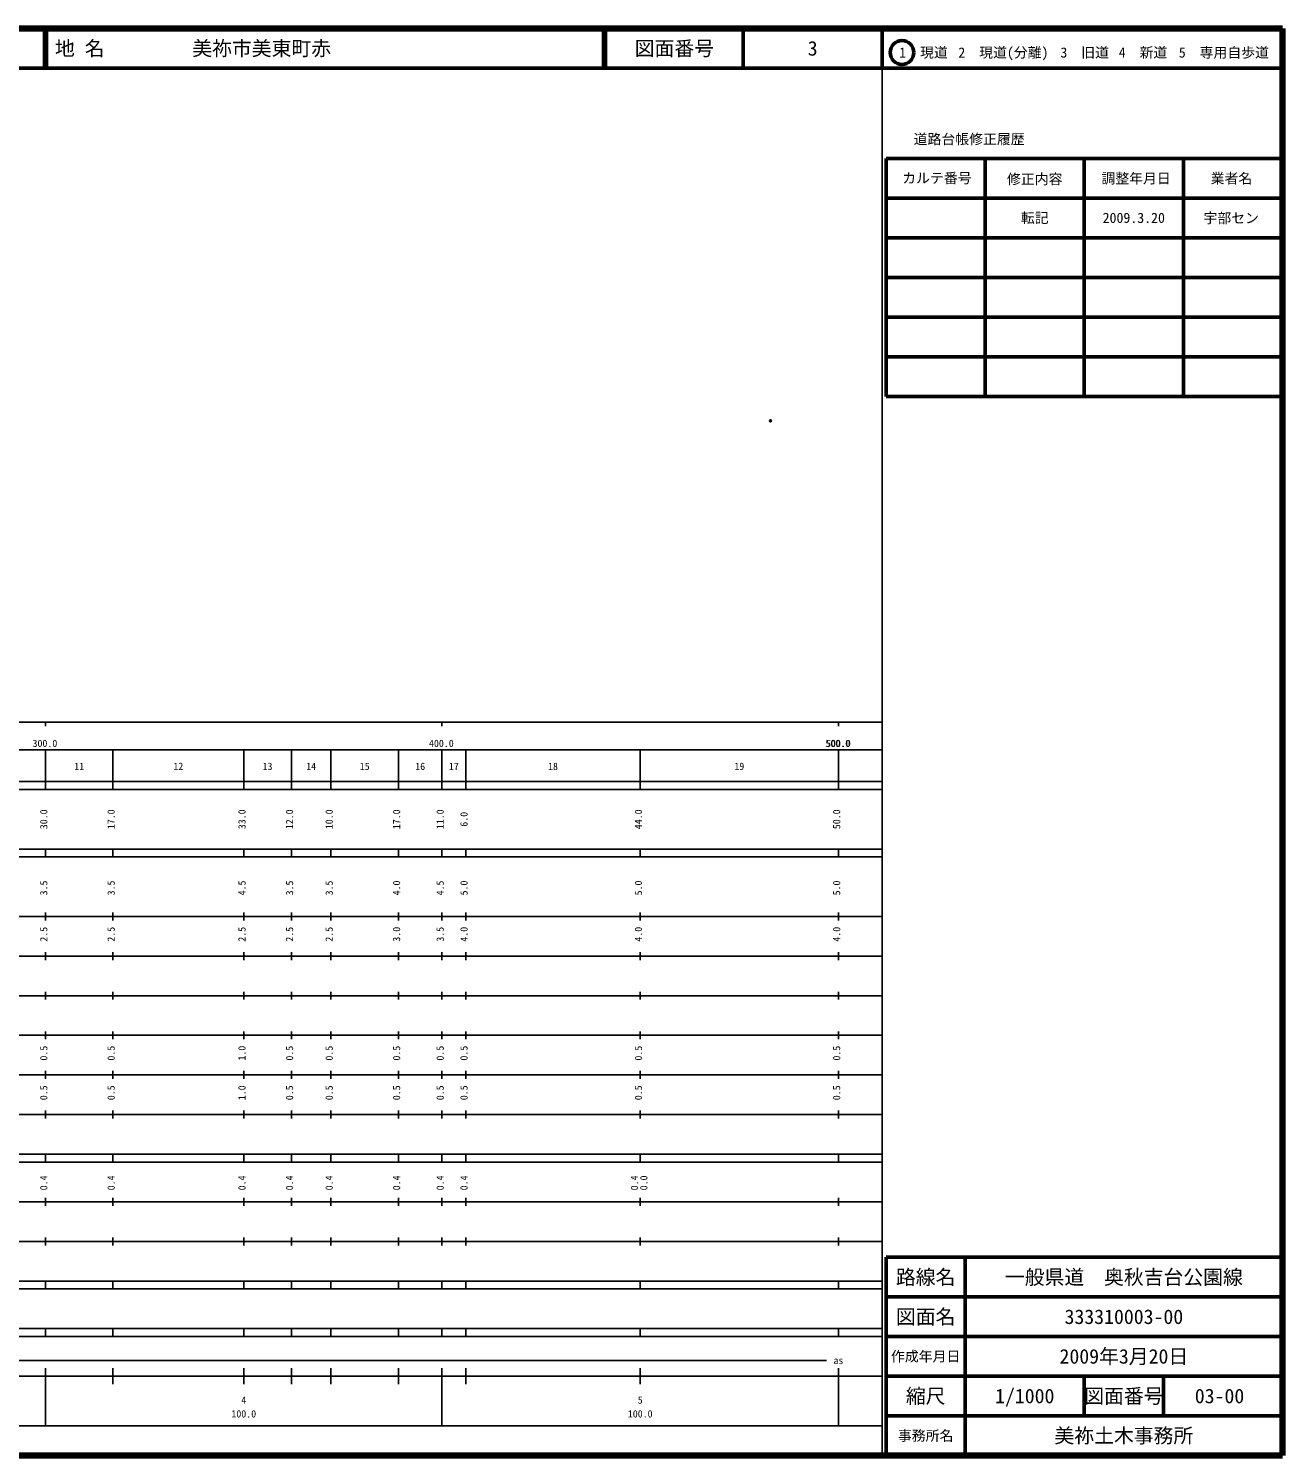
# Model space of a CAD drawing. Units: millimetres on the paper. Extents: x 40 to 680, y 20 to 380.
# Drawn here: x 363.7 to 680, y 20 to 380 of the extents above; entities that cross this region are included whole.
import ezdxf
from ezdxf.enums import TextEntityAlignment as Align

# ---------------------------------------------------------------- set-up
doc = ezdxf.new("R2010")
doc.units = ezdxf.units.MM
doc.header["$PDMODE"] = 32
doc.header["$PDSIZE"] = 0.5
doc.layers.add('M-OTRS', color=6, linetype='Continuous')
doc.layers.add('M-TTL-TXT', color=7, linetype='Continuous')
for name, color, linetype, lineweight in [('M-TTL', 2, 'Continuous', 140), ('M-TTL-BAND', 7, 'Continuous', 25), ('M-TTL-FRAM', 2, 'Continuous', 50), ('M-TTL-LINE', 7, 'Continuous', 50)]:
    doc.layers.add(name, color=color, linetype=linetype, lineweight=lineweight)
doc.styles.add('ＭＳ ゴシック', font='')
doc.styles.get('ＭＳ ゴシック').set_extended_font_data('MS Gothic')

msp = doc.modelspace()

# ---------------------------------------------------------------- linework, layer by layer
at = {"layer": 'M-OTRS'}
msp.add_point((550.86, 281.018), dxfattribs=at)
at = {"layer": 'M-TTL'}
for p, q in [((680, 380), (40, 380)), ((680, 20), (680, 380)), ((40, 20), (680, 20))]:
    msp.add_line(p, q, dxfattribs=at)
at = {"layer": 'M-TTL-BAND'}
for p, q in [((579, 20), (579, 370)), ((40, 205), (579, 205)), ((368, 205), (368, 204)), ((468, 205), (468, 204)), ((568, 205), (568, 204)), ((68, 198), (579, 198)), ((368, 188), (368, 198)), ((385, 188), (385, 198)), ((418, 188), (418, 198)), ((430, 188), (430, 198)), ((440, 188), (440, 198)), ((457, 188), (457, 198)), ((468, 188), (468, 198)), ((474, 188), (474, 198)), ((518, 188), (518, 198)), ((568, 188), (568, 198)), ((40, 190), (579, 190)), ((40, 188), (579, 188)), ((40, 173), (579, 173)), ((368, 171), (368, 173)), ((385, 171), (385, 173)), ((418, 171), (418, 173)), ((430, 171), (430, 173)), ((440, 171), (440, 173)), ((457, 171), (457, 173)), ((468, 171), (468, 173)), ((474, 171), (474, 173)), ((518, 171), (518, 173)), ((568, 171), (568, 173)), ((40, 171), (579, 171)), ((40, 156), (579, 156)), ((368, 155), (368, 157)), ((385, 155), (385, 157)), ((418, 155), (418, 157)), ((430, 155), (430, 157)), ((440, 155), (440, 157)), ((457, 155), (457, 157)), ((468, 155), (468, 157)), ((474, 155), (474, 157)), ((518, 155), (518, 157)), ((568, 155), (568, 157)), ((46, 146), (579, 146)), ((368, 145), (368, 147)), ((385, 145), (385, 147)), ((418, 145), (418, 147)), ((430, 145), (430, 147)), ((440, 145), (440, 147)), ((457, 145), (457, 147)), ((468, 145), (468, 147)), ((474, 145), (474, 147)), ((518, 145), (518, 147)), ((568, 145), (568, 147)), ((368, 135), (368, 137)), ((385, 135), (385, 137)), ((418, 135), (418, 137)), ((430, 135), (430, 137)), ((440, 135), (440, 137)), ((457, 135), (457, 137)), ((468, 135), (468, 137)), ((474, 135), (474, 137)), ((518, 135), (518, 137)), ((568, 135), (568, 137)), ((52, 136), (579, 136)), ((46, 126), (579, 126)), ((368, 125), (368, 127)), ((385, 125), (385, 127)), ((418, 125), (418, 127)), ((430, 125), (430, 127)), ((440, 125), (440, 127)), ((457, 125), (457, 127)), ((468, 125), (468, 127)), ((474, 125), (474, 127)), ((518, 125), (518, 127)), ((568, 125), (568, 127)), ((52, 116), (579, 116)), ((368, 115), (368, 117)), ((385, 115), (385, 117)), ((418, 115), (418, 117)), ((430, 115), (430, 117)), ((440, 115), (440, 117)), ((457, 115), (457, 117)), ((468, 115), (468, 117)), ((474, 115), (474, 117)), ((518, 115), (518, 117)), ((568, 115), (568, 117)), ((46, 106), (579, 106)), ((368, 105), (368, 107)), ((385, 105), (385, 107)), ((418, 105), (418, 107)), ((430, 105), (430, 107)), ((440, 105), (440, 107)), ((457, 105), (457, 107)), ((468, 105), (468, 107)), ((474, 105), (474, 107)), ((518, 105), (518, 107)), ((568, 105), (568, 107)), ((40, 96), (579, 96)), ((40, 94), (579, 94)), ((368, 94), (368, 96)), ((385, 94), (385, 96)), ((418, 94), (418, 96)), ((430, 94), (430, 96)), ((440, 94), (440, 96)), ((457, 94), (457, 96)), ((468, 94), (468, 96)), ((474, 94), (474, 96)), ((518, 94), (518, 96)), ((568, 94), (568, 96)), ((49, 84), (579, 84)), ((368, 83), (368, 85)), ((385, 83), (385, 85)), ((418, 83), (418, 85)), ((430, 83), (430, 85)), ((440, 83), (440, 85)), ((457, 83), (457, 85)), ((468, 83), (468, 85)), ((474, 83), (474, 85)), ((518, 83), (518, 85)), ((568, 83), (568, 85)), ((40, 74), (579, 74)), ((368, 73), (368, 75)), ((385, 73), (385, 75)), ((418, 73), (418, 75)), ((430, 73), (430, 75)), ((440, 73), (440, 75)), ((457, 73), (457, 75)), ((468, 73), (468, 75)), ((474, 73), (474, 75)), ((518, 73), (518, 75)), ((568, 73), (568, 75)), ((40, 64), (579, 64)), ((40, 62), (579, 62)), ((368, 62), (368, 64)), ((385, 62), (385, 64)), ((418, 62), (418, 64)), ((430, 62), (430, 64)), ((440, 62), (440, 64)), ((457, 62), (457, 64)), ((468, 62), (468, 64)), ((474, 62), (474, 64)), ((518, 62), (518, 64)), ((568, 62), (568, 64)), ((40, 52), (579, 52)), ((368, 50), (368, 52)), ((385, 50), (385, 52)), ((418, 50), (418, 52)), ((430, 50), (430, 52)), ((440, 50), (440, 52)), ((457, 50), (457, 52)), ((468, 50), (468, 52)), ((474, 50), (474, 52)), ((518, 50), (518, 52)), ((568, 50), (568, 52)), ((40, 50), (579, 50)), ((71, 44), (565, 44)), ((40, 40), (579, 40)), ((368, 27.5), (368, 42)), ((385, 38), (385, 42)), ((418, 38), (418, 42)), ((430, 38), (430, 42)), ((440, 38), (440, 42)), ((457, 38), (457, 42)), ((468, 27.5), (468, 42)), ((474, 38), (474, 42)), ((518, 38), (518, 42)), ((568, 27.5), (568, 42)), ((68, 27.5), (579, 27.5))]:
    msp.add_line(p, q, dxfattribs=at)
at = {"layer": 'M-TTL-FRAM'}
for p, q in [((580, 347.197), (580, 287.197)), ((580, 347.197), (680, 347.197)), ((580, 287.197), (680, 287.197)), ((680, 70), (580, 70)), ((580, 70), (580, 20))]:
    msp.add_line(p, q, dxfattribs=at)
at = {"layer": 'M-TTL-LINE'}
for p, q in [((367.75, 380), (367.75, 370)), ((368.25, 380), (368.25, 370)), ((508.747, 380), (508.747, 370)), ((509.247, 380), (509.247, 370)), ((543.997, 380), (543.997, 370)), ((579, 380), (579, 370)), ((40, 370), (680, 370)), ((605, 347.197), (605, 287.197)), ((630, 347.197), (630, 287.197)), ((655, 347.197), (655, 287.197)), ((580, 337.197), (680, 337.197)), ((580, 327.197), (680, 327.197)), ((580, 317.197), (680, 317.197)), ((580, 307.197), (680, 307.197)), ((580, 297.197), (680, 297.197)), ((600, 70), (600, 20)), ((680, 60), (580, 60)), ((680, 50), (580, 50)), ((680, 40), (580, 40)), ((630, 40), (630, 30)), ((650, 40), (650, 30)), ((680, 30), (580, 30))]:
    msp.add_line(p, q, dxfattribs=at)
msp.add_circle((584.031, 373.958), 3, dxfattribs=at)

# ---------------------------------------------------------------- texts
at = {"layer": 'M-TTL-BAND', "style": 'ＭＳ ゴシック'}
for s, p in [('300.0', (367.844, 198.195)), ('400.0', (467.844, 198.195)), ('500.0', (567.844, 198.195)), ('500.0', (568, 198.195)), ('11', (376.5, 192.405)), ('12', (401.5, 192.405)), ('13', (424, 192.405)), ('14', (435, 192.405)), ('15', (448.5, 192.405)), ('16', (462.5, 192.405)), ('17', (471, 192.405)), ('18', (496, 192.405)), ('19', (543, 192.405)), ('as', (568, 42.5)), ('4', (418, 32.523)), ('5', (518, 32.523)), ('100.0', (418, 29.033)), ('100.0', (518, 29.033))]:
    msp.add_text(s, height=1.833, dxfattribs=at).set_placement(p, align=Align.BOTTOM_CENTER)
for s, p in [('30.0', (369, 180.5)), ('17.0', (386, 180.5)), ('33.0', (419, 180.5)), ('12.0', (431, 180.5)), ('10.0', (441, 180.5)), ('17.0', (458, 180.5)), ('11.0', (469, 180.5)), ('6.0', (475, 180.5)), ('44.0', (519, 180.5)), ('50.0', (569, 180.5)), ('3.5', (369, 163.174)), ('3.5', (386, 163.174)), ('4.5', (419, 163.174)), ('3.5', (431, 163.174)), ('3.5', (441, 163.174)), ('4.0', (458, 163.174)), ('4.5', (469, 163.174)), ('5.0', (475, 163.174)), ('5.0', (519, 163.174)), ('5.0', (569, 163.174)), ('2.5', (369, 151.5)), ('2.5', (386, 151.5)), ('2.5', (419, 151.5)), ('2.5', (431, 151.5)), ('2.5', (441, 151.5)), ('3.0', (458, 151.5)), ('3.5', (469, 151.5)), ('4.0', (475, 151.5)), ('4.0', (519, 151.5)), ('4.0', (569, 151.5)), ('0.5', (369, 121.5)), ('0.5', (386, 121.5)), ('1.0', (419, 121.5)), ('0.5', (431, 121.5)), ('0.5', (441, 121.5)), ('0.5', (458, 121.5)), ('0.5', (469, 121.5)), ('0.5', (475, 121.5)), ('0.5', (519, 121.5)), ('0.5', (569, 121.5)), ('0.5', (369, 111.5)), ('0.5', (386, 111.5)), ('1.0', (419, 111.5)), ('0.5', (431, 111.5)), ('0.5', (441, 111.5)), ('0.5', (458, 111.5)), ('0.5', (469, 111.5)), ('0.5', (475, 111.5)), ('0.5', (519, 111.5)), ('0.5', (569, 111.5)), ('0.4', (369, 88.764)), ('0.4', (386, 88.764)), ('0.4', (419, 88.764)), ('0.4', (431, 88.764)), ('0.4', (441, 88.764)), ('0.4', (458, 88.764)), ('0.4', (469, 88.764)), ('0.4', (475, 88.764)), ('0.4', (518, 88.764)), ('0.0', (520.37, 88.764))]:
    msp.add_text(s, height=1.833, rotation=90, dxfattribs=at).set_placement(p, align=Align.BOTTOM_CENTER)
at = {"layer": 'M-TTL-TXT', "style": 'ＭＳ ゴシック'}
for s, p in [('地 名', (370.38, 375)), ('美祢市美東町赤', (405.024, 375))]:
    msp.add_text(s, height=3.666, dxfattribs=at).set_placement(p, align=Align.MIDDLE_LEFT)
for s, height, p in [('図面番号', 3.666, (526.622, 375)), ('3', 3.666, (561.497, 375)), ('1\u3000現道', 2.566, (589.448, 373.958)), ('2\u3000現道(分離)', 2.566, (609.619, 373.958)), ('3\u3000旧道', 2.566, (630.121, 373.958)), ('4\u3000新道', 2.566, (644.824, 373.958)), ('5\u3000専用自歩道', 2.566, (665.228, 373.958)), ('道路台帳修正履歴', 2.566, (600.968, 352.113)), ('カルテ番号', 2.566, (592.839, 342.277)), ('修正内容', 2.566, (617.509, 342.023)), ('調整年月日', 2.566, (643.089, 342.197)), ('業者名', 2.566, (667.134, 342.197)), ('転記', 2.566, (617.5, 332.245)), ('2009.3.20', 2.566, (642.5, 332.245)), ('宇部セン', 2.566, (667.077, 332.189)), ('路線名', 3.666, (590, 65)), ('路線名', 3.666, (590, 65)), ('一般県道\u3000奥秋吉台公園線', 3.666, (640, 65)), ('図面名', 3.666, (590, 55)), ('図面名', 3.666, (590, 55)), ('333310003-00', 3.666, (640, 55)), ('2009年3月20日', 3.666, (640, 45)), ('作成年月日', 2.566, (590, 45)), ('作成年月日', 2.566, (590, 45)), ('縮尺', 3.666, (590, 35)), ('縮尺', 3.666, (590, 35)), ('1/1000', 3.666, (615, 35)), ('図面番号', 3.666, (640, 35)), ('図面番号', 3.666, (640, 35)), ('03-00', 3.666, (664.125, 35)), ('事務所名', 2.566, (590, 25)), ('事務所名', 2.566, (590, 25)), ('美祢土木事務所', 3.666, (640, 25))]:
    msp.add_text(s, height=height, dxfattribs=at).set_placement(p, align=Align.MIDDLE_CENTER)

doc.saveas('drawing.dxf')
